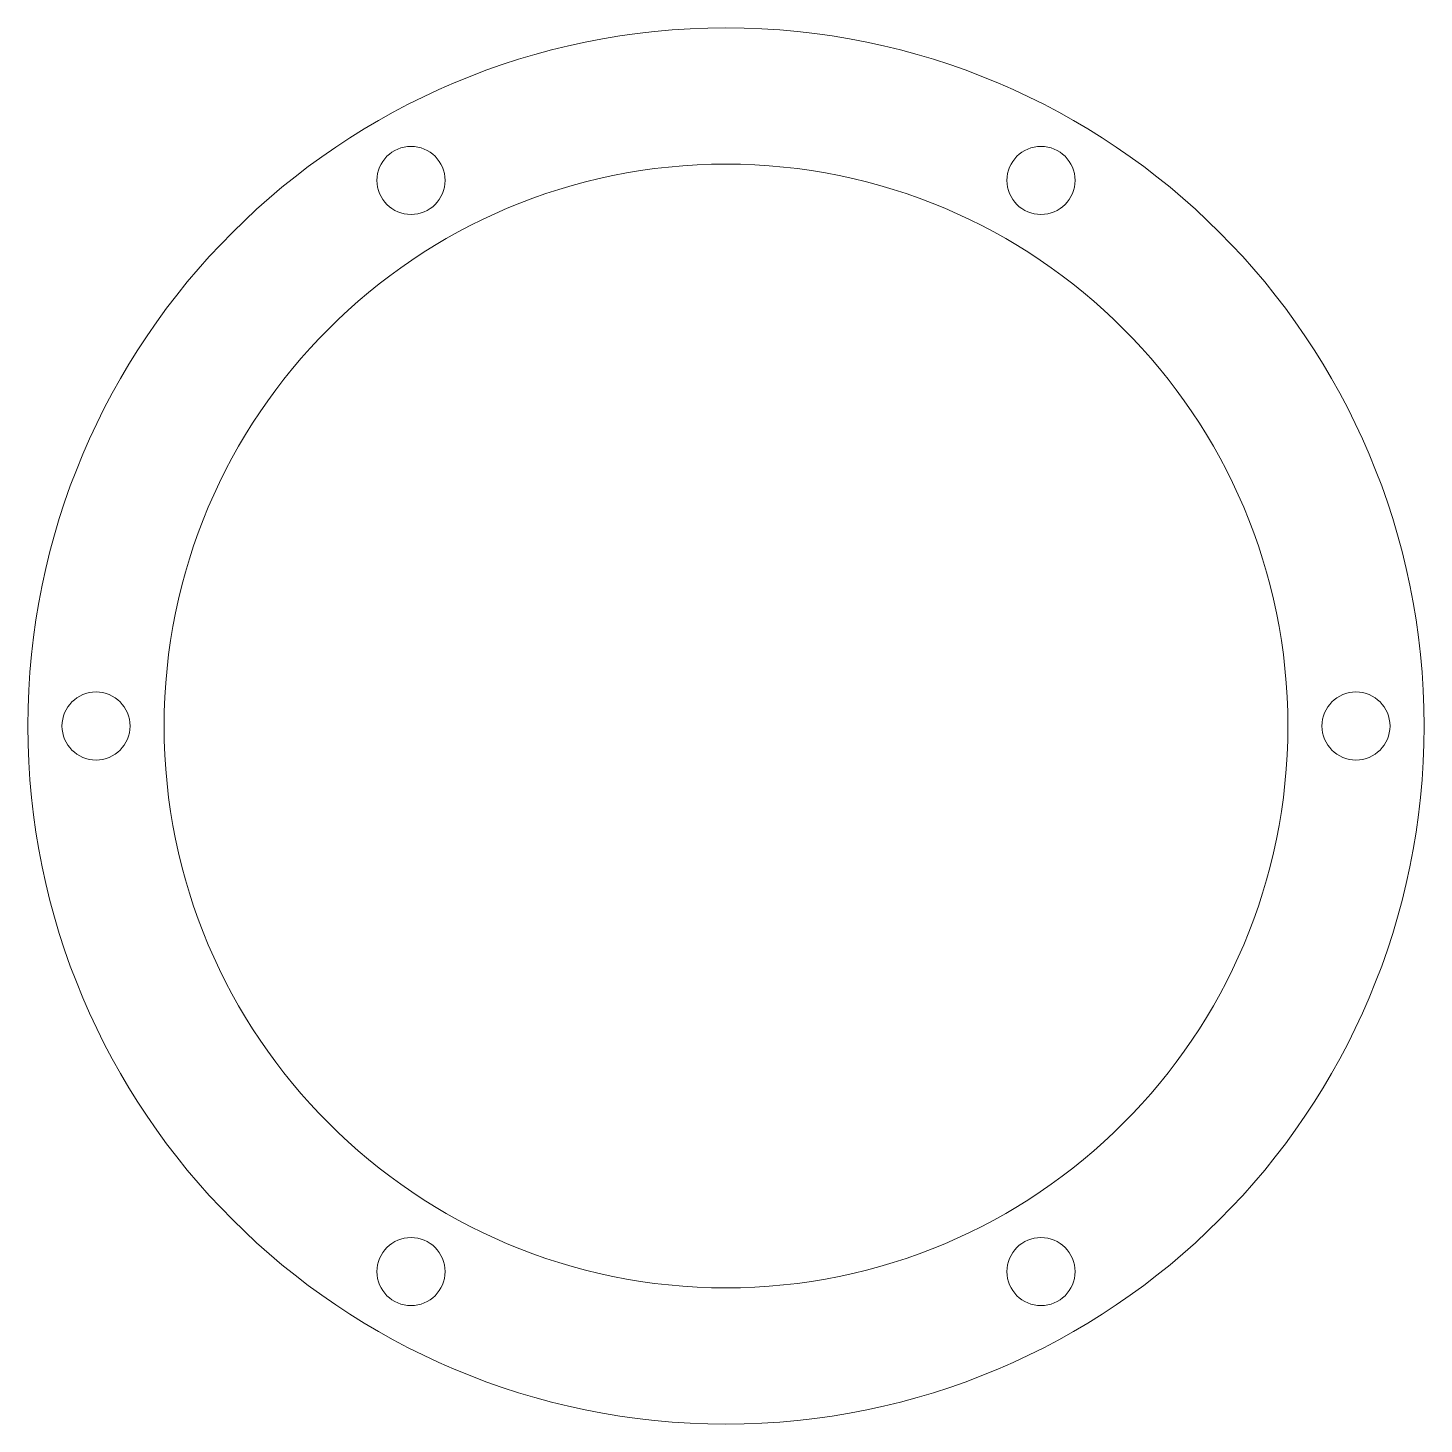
# Model space of a CAD drawing. Header units: millimetres. Extents: x -102 to 103, y 0 to 205.
import ezdxf

# ---------------------------------------------------------------- set-up
doc = ezdxf.new("R2010")
doc.units = ezdxf.units.MM
doc.layers.add('IV_INTERIOR_PROFILES', color=7, linetype='Continuous', lineweight=5)
doc.layers.add('IV_OUTER_PROFILE', color=7, linetype='Continuous', lineweight=5)

msp = doc.modelspace()

# ---------------------------------------------------------------- linework, layer by layer
at = {"layer": 'IV_INTERIOR_PROFILES'}
for centre, radius in [((-46.25, 182.61), 5), ((46.25, 182.61), 5), ((0, 102.5), 82.5), ((-92.5, 102.5), 5), ((92.5, 102.5), 5), ((-46.25, 22.39), 5), ((46.25, 22.39), 5)]:
    msp.add_circle(centre, radius, dxfattribs=at)
at = {"layer": 'IV_OUTER_PROFILE'}
msp.add_circle((0, 102.5), 102.5, dxfattribs=at)

doc.saveas('drawing.dxf')
